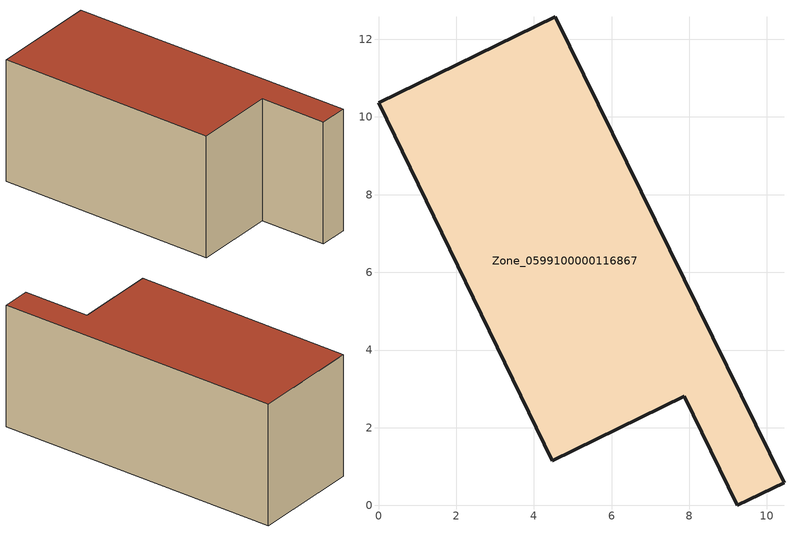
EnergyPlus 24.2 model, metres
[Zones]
Zone_0599100000116867
 floor ground (C_G): 7.87,2.81 4.47,1.15 0,10.37 4.55,12.58 10.44,0.58 9.24,0 z0
 wall outside (C_F): 4.55,12.58 0,10.37 4.47,1.15 7.87,2.81 9.24,0 10.44,0.58 4.55,12.58 z0:5.73
 roof outside (C_R): 9.24,0 10.44,0.58 4.55,12.58 0,10.37 4.47,1.15 7.87,2.81 z5.73
[BUILDING]
Pand.0599100000116867: North Axis=0; Terrain=City; Loads Convergence Tolerance Value=0.04; Temperature Convergence Tolerance Value=0.4; Solar Distribution=FullExterior; Maximum Number of Warmup Days=25; Minimum Number of Warmup Days=1
[Site:Location]
Rotterdam.The.Hague.AP_ZH_NLD Design_Conditions: Latitude=51.96; Longitude=4.45; Time Zone=1; Elevation=-4.5
[SITE:GROUNDTEMPERATURE:BUILDINGSURFACE]
18, 18, 18, 18, 18, 18, 18, 18, 18, 18, 18, 18
[MATERIAL] Thermal Absorptance=0.9; Solar Absorptance=0.7; Visible Absorptance=0.7
Name | Roughness | Thickness | Conductivity | Density | Specific Heat
G.TI.1946-1964 | MediumSmooth | 0.15 | 1 | 540 | 1210
F.TI.1946-1964 | Rough | 0.3 | 0.857143 | 1920 | 840
R.TI.1946-1964 | MediumRough | 0.2 | 0.277778 | 1500 | 1000
[CONSTRUCTION]
C_G: G.TI.1946-1964
C_F: F.TI.1946-1964
C_R: R.TI.1946-1964
[ZONE]
Zone_0599100000116867: Type=1; Multiplier=1; Ceiling Height=Autocalculate; Volume=Autocalculate; Floor Area=autocalculate; Part of Total Floor Area=Yes
[ZONEINFILTRATION:DESIGNFLOWRATE]
Infil_Zone_0599100000116867: Zone or ZoneList or Space or SpaceList=Zone_0599100000116867; Schedule=AlwaysOn; Design Flow Rate Calculation Method=Flow/Area; Flow Rate per Floor Area=0.003; Constant Term Coefficient=1; Temperature Term Coefficient=0; Velocity Term Coefficient=0; Velocity Squared Term Coefficient=0
[HVACTEMPLATE:ZONE:IDEALLOADSAIRSYSTEM]
Zone_0599100000116867: Maximum Heating Supply Air Temperature=50; Minimum Cooling Supply Air Temperature=13; Maximum Heating Supply Air Humidity Ratio=0.0156; Minimum Cooling Supply Air Humidity Ratio=0.0077; Heating Limit=NoLimit; Cooling Limit=NoLimit; Dehumidification Control Type=ConstantSensibleHeatRatio; Cooling Sensible Heat Ratio=0.7; Dehumidification Setpoint=60; Humidification Control Type=None; Humidification Setpoint=30; Outdoor Air Method=None; Outdoor Air Flow Rate per Person=0.00944; Outdoor Air Flow Rate per Zone Floor Area=0; Outdoor Air Flow Rate per Zone=0; Demand Controlled Ventilation Type=None; Outdoor Air Economizer Type=NoEconomizer; Heat Recovery Type=None; Sensible Heat Recovery Effectiveness=0.7; Latent Heat Recovery Effectiveness=0.65
[ZONECONTROL:THERMOSTAT]
ThermostatControl_Zone_0599100000116867: Zone or ZoneList=Zone_0599100000116867; Control Type Schedule=DualSetpointControlType; Control 1=Thermostat_Zone_0599100000116867; Temperature Difference Between Cutout And Setpoint=0
[THERMOSTATSETPOINT:DUALSETPOINT]
Thermostat_Zone_0599100000116867: Heating Setpoint Temperature Schedule=HeatingSetpoint_Zone_0599100000116867; Cooling Setpoint Temperature Schedule=CoolingSetpoint_Zone_0599100000116867
[SCHEDULE:COMPACT]
HeatingSetpoint_Zone_0599100000116867: Through: 12/31, For: AllDays, Until: 24:00, 21
CoolingSetpoint_Zone_0599100000116867: Through: 12/31, For: AllDays, Until: 24:00, 24
DualSetpointControlType: Through: 12/31, For: AllDays, Until: 24:00, 4
AlwaysOn: Through: 12/31, For: AllDays, Until: 24:00, 1
